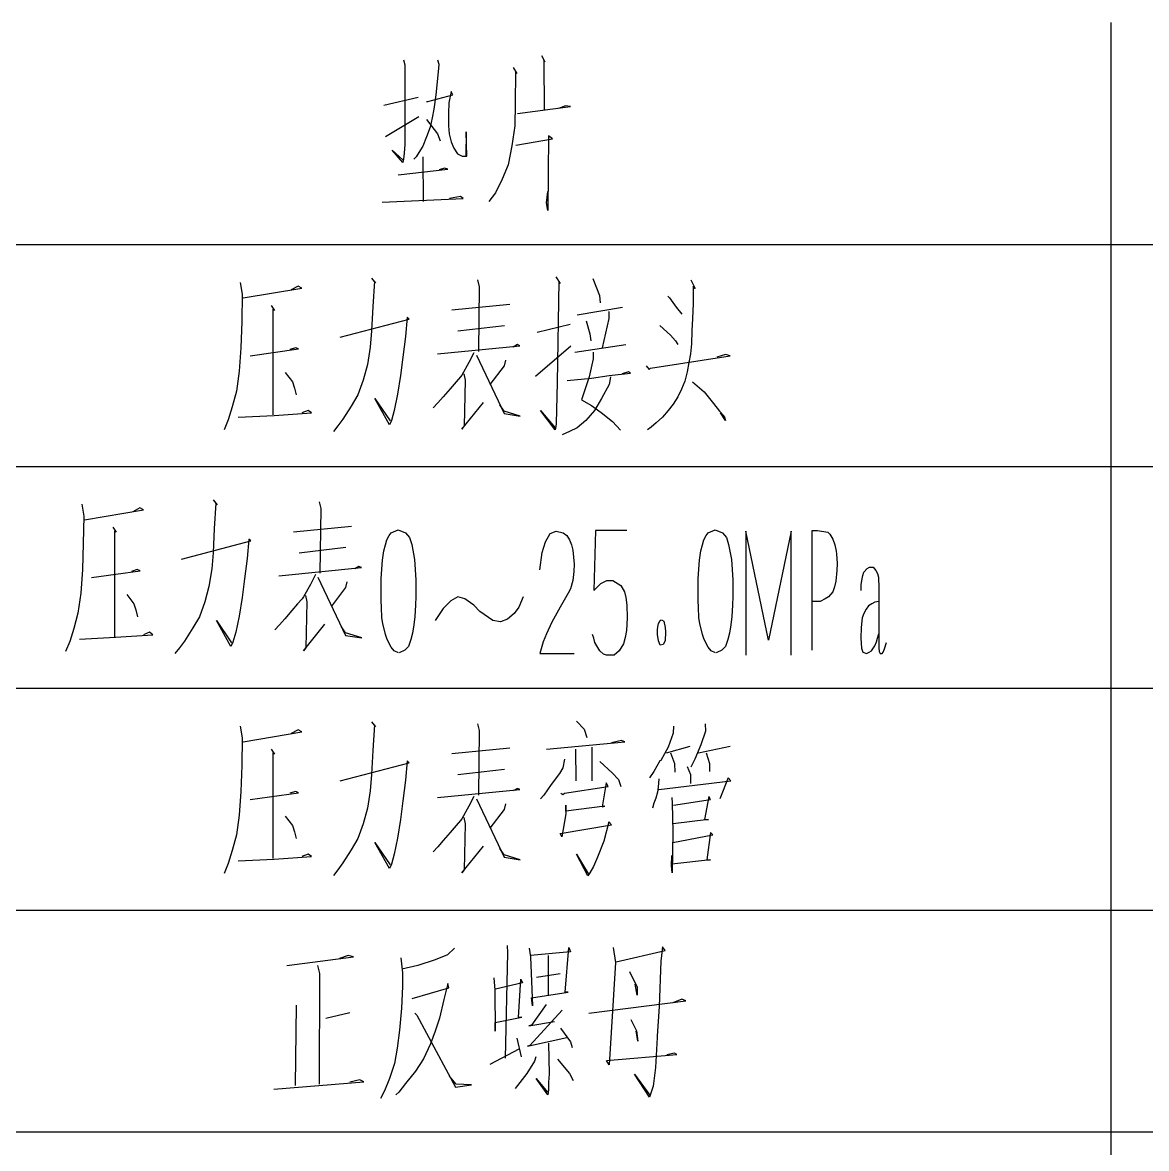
# Model space of a CAD drawing. Extents: x 0 to 2376, y 0 to 3364.
# Drawn here: x 1838.6 to 1980.4, y 1521.9 to 1664 of the extents above; entities that cross this region are included whole.
import ezdxf

# ---------------------------------------------------------------- set-up
doc = ezdxf.new("R2010")
doc.units = 0
doc.header["$MEASUREMENT"] = 0
doc.layers.add('6', color=7, linetype='Continuous')
doc.layers.add('9', color=7, linetype='Continuous')

# ---------------------------------------------------------------- blocks, each defined once
blk = doc.blocks.new('BLKENT245')
at = {"layer": '9', "color": 2, "linetype": 'Continuous'}
for p, q in [((1899.76, 1547.53), (1899.82, 1546.59)), ((1871.95, 1545.02), (1880.37, 1546.12)), ((1879.69, 1546.27), (1878.59, 1545.88)), ((1880.37, 1546.12), (1879.69, 1546.27)), ((1892.24, 1546.35), (1890.67, 1545.73)), ((1893.12, 1547.22), (1892.24, 1546.35)), ((1899.82, 1546.59), (1899.5, 1533.33)), ((1902.54, 1547.22), (1902.69, 1546.12)), ((1907.76, 1546.75), (1902.69, 1546.27)), ((1902.69, 1546.12), (1902.95, 1539.92)), ((1904.94, 1546.27), (1904.94, 1541.25)), ((1907.09, 1541.65), (1907.56, 1547.29)), ((1907.56, 1547.29), (1907.76, 1546.75)), ((1913.15, 1547.29), (1913.41, 1545.41)), ((1913.52, 1545.49), (1919.69, 1546.9)), ((1919.37, 1547.37), (1919.16, 1545.57)), ((1919.69, 1546.9), (1919.37, 1547.37)), ((1875.82, 1545.02), (1876.08, 1544)), ((1886.33, 1545.96), (1886.54, 1544.08)), ((1888.47, 1545.02), (1886.48, 1544.55)), ((1890.67, 1545.73), (1888.47, 1545.02)), ((1913.41, 1545.41), (1912.63, 1532.47)), ((1919.16, 1545.57), (1918.95, 1539.84)), ((1876.08, 1544), (1876.03, 1530.04)), ((1886.54, 1544.08), (1886.54, 1542.35)), ((1898.09, 1543.45), (1898.2, 1541.88)), ((1901.18, 1538.43), (1901.49, 1543.29)), ((1901.49, 1543.29), (1901.7, 1542.82)), ((1903.48, 1543.53), (1906.46, 1544)), ((1915.19, 1544.24), (1916.18, 1542.27)), ((1886.54, 1542.35), (1886.43, 1539.61)), ((1887.79, 1540.86), (1892.39, 1542.2)), ((1892.29, 1542.75), (1891.76, 1540.71)), ((1892.39, 1542.2), (1892.29, 1542.75)), ((1898.2, 1541.88), (1898.25, 1536.71)), ((1901.7, 1542.82), (1898.3, 1542.04)), ((1916.18, 1541.25), (1915.92, 1542.67)), ((1916.18, 1542.27), (1916.18, 1541.25)), ((1891.76, 1540.71), (1891.24, 1538.35)), ((1902.85, 1540.94), (1907.45, 1541.65)), ((1902.95, 1539.92), (1902.85, 1540.94)), ((1907.45, 1541.65), (1907.09, 1541.65)), ((1910.07, 1538.98), (1922.3, 1540.55)), ((1921.78, 1540.78), (1920.68, 1540.31)), ((1922.3, 1540.55), (1921.78, 1540.78)), ((1873.15, 1540), (1872.99, 1529.88)), ((1876.86, 1538.35), (1879.9, 1539.06)), ((1886.43, 1539.61), (1886.17, 1536.86)), ((1888.1, 1538.98), (1888.37, 1538.75)), ((1906.72, 1539.37), (1902.64, 1534.9)), ((1904.68, 1540.08), (1902.85, 1537.49)), ((1918.95, 1539.84), (1918.69, 1536.08)), ((1888.37, 1538.75), (1893.23, 1529.65)), ((1891.24, 1538.35), (1890.67, 1536.71)), ((1898.25, 1537.8), (1901.59, 1538.51)), ((1898.25, 1536.71), (1898.25, 1537.8)), ((1901.59, 1538.51), (1901.18, 1538.43)), ((1902.48, 1537.41), (1905.73, 1537.96)), ((1902.85, 1537.49), (1902.48, 1537.41)), ((1915.35, 1538.2), (1916.08, 1536.78)), ((1886.17, 1536.86), (1885.86, 1534.59)), ((1890.67, 1536.71), (1890.09, 1535.14)), ((1906.51, 1537.1), (1907.76, 1535.37)), ((1916.24, 1535.45), (1916.03, 1536.71)), ((1916.08, 1536.78), (1916.24, 1535.45)), ((1918.69, 1536.08), (1918.69, 1535.92)), ((1890.09, 1535.14), (1889.2, 1533.25)), ((1900.97, 1535.84), (1901.54, 1533.49)), ((1902.33, 1534.82), (1907.29, 1535.92)), ((1902.64, 1534.9), (1902.33, 1534.82)), ((1904.99, 1535.22), (1905.05, 1531.29)), ((1907.76, 1535.37), (1907.97, 1534.67)), ((1918.69, 1535.92), (1918.48, 1532.16)), ((1885.86, 1534.59), (1885.54, 1532.63)), ((1889.2, 1533.25), (1888.21, 1531.69)), ((1897.62, 1532.55), (1901.28, 1534.51)), ((1903.37, 1533.49), (1903.22, 1532.94)), ((1912.31, 1533.02), (1921.15, 1533.8)), ((1920.89, 1533.96), (1919.9, 1533.73)), ((1921.15, 1533.8), (1920.89, 1533.96)), ((1885.54, 1532.63), (1884.92, 1530.75)), ((1903.22, 1532.94), (1902.22, 1531.37)), ((1906.09, 1533.18), (1907.61, 1531.37)), ((1912.63, 1532.47), (1912.31, 1533.02)), ((1918.48, 1532.16), (1918.17, 1529.8)), ((1881.15, 1530.59), (1879.9, 1530.27)), ((1881.67, 1530.35), (1881.15, 1530.59)), ((1884.92, 1530.75), (1884.29, 1529.18)), ((1888.21, 1531.69), (1886.95, 1530.12)), ((1893.33, 1530.04), (1892.5, 1531.06)), ((1902.22, 1531.37), (1900.76, 1529.49)), ((1904.89, 1528.71), (1903.42, 1530.75)), ((1903.42, 1530.75), (1904.84, 1529.02)), ((1905.05, 1531.29), (1904.99, 1530.27)), ((1907.61, 1531.37), (1908.08, 1530.51)), ((1917.7, 1528.39), (1915.82, 1531.29)), ((1915.82, 1531.29), (1917.75, 1528.63)), ((1870.33, 1529.41), (1881.67, 1530.35)), ((1884.29, 1529.18), (1883.76, 1528.24)), ((1886.07, 1529.02), (1885.7, 1528.71)), ((1886.95, 1530.12), (1886.07, 1529.02)), ((1893.23, 1529.65), (1895.27, 1529.96)), ((1895.27, 1529.96), (1893.33, 1530.04)), ((1904.99, 1529.33), (1904.89, 1528.71)), ((1904.99, 1530.27), (1904.99, 1529.33)), ((1918.17, 1529.8), (1917.86, 1528.78)), ((1917.86, 1528.78), (1917.7, 1528.39))]:
    blk.add_line(p, q, dxfattribs=at)
blk = doc.blocks.new('BLKENT246')
at = {"layer": '9', "color": 2, "linetype": 'Continuous'}
for p, q in [((1908.52, 1575.84), (1909.46, 1574.82)), ((1866.07, 1575.22), (1866.33, 1573.73)), ((1866.43, 1573.25), (1873.86, 1574.51)), ((1873.39, 1574.75), (1872.5, 1574.27)), ((1873.86, 1574.51), (1873.39, 1574.75)), ((1882.64, 1575.76), (1883.16, 1575.14)), ((1883.01, 1575.37), (1882.8, 1572.16)), ((1883.16, 1575.14), (1883.01, 1575.37)), ((1896.03, 1575.53), (1896.24, 1574.67)), ((1896.24, 1574.67), (1896.13, 1566.51)), ((1909.46, 1574.82), (1909.83, 1573.8)), ((1920.76, 1575.22), (1920.71, 1574.35)), ((1924.78, 1574.59), (1924.21, 1572.86)), ((1924.73, 1575.53), (1924.78, 1574.59)), ((1866.33, 1573.73), (1866.27, 1570.27)), ((1904.71, 1572.31), (1914.59, 1573.25)), ((1914.17, 1573.41), (1912.92, 1573.1)), ((1914.59, 1573.25), (1914.17, 1573.41)), ((1920.71, 1574.35), (1920.08, 1572.55)), ((1869.99, 1572.31), (1870.41, 1571.69)), ((1870.41, 1571.69), (1870.2, 1571.84)), ((1870.2, 1571.84), (1870.2, 1558.51)), ((1882.8, 1572.16), (1882.64, 1569.1)), ((1892.78, 1571.76), (1900.1, 1572.47)), ((1908.37, 1572.31), (1908.42, 1568.31)), ((1910.46, 1572.55), (1910.46, 1568.31)), ((1920.08, 1572.55), (1919.14, 1570.9)), ((1919.87, 1571.84), (1922.85, 1572.71)), ((1920.39, 1571.84), (1920.86, 1570.51)), ((1924.21, 1572.86), (1923.42, 1571.06)), ((1923.9, 1571.84), (1927.92, 1572.71)), ((1924.89, 1571.84), (1925.31, 1570.51)), ((1866.27, 1570.27), (1866.17, 1566.98)), ((1878.67, 1568.31), (1887.4, 1570.59)), ((1887.14, 1570.82), (1886.93, 1568.39)), ((1887.4, 1570.59), (1887.14, 1570.82)), ((1907.01, 1571.06), (1906.8, 1569.96)), ((1911.45, 1570.75), (1913.02, 1569.33)), ((1919.03, 1570.82), (1918.25, 1569.49)), ((1919.14, 1570.9), (1919.03, 1570.82)), ((1920.86, 1570.51), (1920.92, 1569.41)), ((1923.42, 1571.06), (1922.95, 1570.04)), ((1925.31, 1570.51), (1925.31, 1569.49)), ((1882.64, 1569.1), (1882.48, 1567.06)), ((1893.52, 1569.1), (1899.42, 1569.8)), ((1906.38, 1569.25), (1905.33, 1567.84)), ((1906.8, 1569.96), (1906.38, 1569.25)), ((1913.02, 1569.33), (1913.8, 1568.47)), ((1918.25, 1569.49), (1917.73, 1568.71)), ((1922.48, 1570.12), (1922.9, 1569.1)), ((1922.9, 1569.1), (1922.9, 1568)), ((1886.93, 1568.39), (1886.61, 1565.8)), ((1901.05, 1567.37), (1900.52, 1567.06)), ((1901.36, 1567.22), (1901.05, 1567.37)), ((1905.33, 1567.84), (1904.39, 1566.51)), ((1907.01, 1566.75), (1912.5, 1567.61)), ((1912.24, 1568.08), (1911.76, 1565.02)), ((1912.5, 1567.61), (1912.24, 1568.08)), ((1913.8, 1568.47), (1914.12, 1567.61)), ((1918.82, 1567.53), (1918.72, 1566.9)), ((1918.88, 1568.55), (1918.82, 1567.53)), ((1918.88, 1567.22), (1927.97, 1568.31)), ((1927.66, 1568.71), (1926.61, 1566.04)), ((1927.97, 1568.31), (1927.66, 1568.71)), ((1866.17, 1566.98), (1865.96, 1564)), ((1867.32, 1565.96), (1873.44, 1566.82)), ((1873.07, 1566.98), (1872.34, 1566.75)), ((1873.44, 1566.82), (1873.07, 1566.98)), ((1882.48, 1567.06), (1882.12, 1564.86)), ((1890.95, 1566.2), (1901.36, 1567.22)), ((1895.56, 1566.35), (1894.93, 1565.1)), ((1895.87, 1566.04), (1899.37, 1558.67)), ((1904.39, 1566.51), (1903.97, 1566.04)), ((1906.54, 1566.75), (1906.8, 1566.59)), ((1906.8, 1566.59), (1907.01, 1566.75)), ((1918.51, 1566.12), (1918.25, 1565.49)), ((1918.72, 1566.9), (1918.51, 1566.12)), ((1920.55, 1566.2), (1920.6, 1565.49)), ((1920.76, 1565.25), (1925.41, 1565.96)), ((1925.2, 1566.35), (1924.68, 1563.45)), ((1925.41, 1565.96), (1925.2, 1566.35)), ((1882.12, 1564.86), (1881.59, 1562.9)), ((1886.61, 1565.8), (1886.3, 1563.45)), ((1894.93, 1565.1), (1894.04, 1563.53)), ((1899.37, 1564.71), (1897.59, 1562.35)), ((1899.53, 1565.41), (1899.37, 1564.71)), ((1907.16, 1564.47), (1907.16, 1565.25)), ((1907.16, 1565.25), (1907.16, 1564.16)), ((1912.08, 1565.1), (1907.16, 1564.47)), ((1911.76, 1565.02), (1912.08, 1565.1)), ((1918.25, 1565.49), (1918.09, 1564.86)), ((1920.6, 1565.49), (1920.65, 1561.88)), ((1865.96, 1564), (1865.59, 1561.49)), ((1871.76, 1563.84), (1872.65, 1562.67)), ((1886.3, 1563.45), (1885.93, 1561.1)), ((1893.88, 1563.29), (1893.31, 1562.67)), ((1894.04, 1563.53), (1893.88, 1563.29)), ((1894.3, 1563.69), (1894.46, 1562.9)), ((1907.16, 1564.16), (1906.64, 1561.25)), ((1912.6, 1563.14), (1911.97, 1560.71)), ((1912.92, 1562.75), (1912.6, 1563.14)), ((1925.15, 1563.45), (1920.71, 1562.9)), ((1924.68, 1563.45), (1925.15, 1563.45)), ((1872.65, 1562.67), (1872.92, 1561.88)), ((1872.92, 1561.88), (1873.12, 1561.02)), ((1881.59, 1562.9), (1880.92, 1561.02)), ((1892.58, 1561.8), (1891.69, 1560.78)), ((1893.31, 1562.67), (1892.58, 1561.8)), ((1894.46, 1562.9), (1894.35, 1557.1)), ((1906.43, 1561.65), (1912.92, 1562.75)), ((1906.64, 1561.25), (1906.43, 1561.65)), ((1920.65, 1561.88), (1920.6, 1556.71)), ((1925.41, 1561.8), (1924.94, 1558.35)), ((1925.73, 1561.49), (1925.41, 1561.8)), ((1865.59, 1561.49), (1865.07, 1559.53)), ((1880.92, 1561.02), (1880.08, 1559.61)), ((1884.89, 1557.25), (1883.06, 1560.55)), ((1883.06, 1560.55), (1884.99, 1557.73)), ((1885.93, 1561.1), (1885.52, 1559.06)), ((1891.69, 1560.78), (1891.01, 1560)), ((1911.97, 1560.71), (1911.14, 1558.67)), ((1920.65, 1560.55), (1925.73, 1561.49)), ((1865.07, 1559.53), (1864.55, 1557.88)), ((1874.64, 1559.06), (1873.86, 1558.75)), ((1875.06, 1558.75), (1874.64, 1559.06)), ((1880.08, 1559.61), (1879.03, 1557.96)), ((1885.52, 1559.06), (1885.15, 1557.8)), ((1891.01, 1560), (1890.43, 1559.37)), ((1894.04, 1556.71), (1896.76, 1560.08)), ((1899.37, 1558.98), (1898.85, 1559.76)), ((1901.41, 1558.35), (1899.37, 1558.98)), ((1909.93, 1556.31), (1908.52, 1559.06)), ((1908.52, 1559.06), (1910.04, 1556.55)), ((1920.5, 1557.65), (1920.55, 1558.9)), ((1864.55, 1557.88), (1864.03, 1556.63)), ((1865.8, 1558.2), (1870.35, 1558.43)), ((1870.35, 1558.43), (1875.06, 1558.75)), ((1879.03, 1557.96), (1878.41, 1557.1)), ((1885.15, 1557.8), (1884.89, 1557.25)), ((1899.37, 1558.67), (1901.41, 1558.35)), ((1910.67, 1557.49), (1910.2, 1556.71)), ((1911.14, 1558.67), (1910.67, 1557.49)), ((1920.6, 1556.71), (1920.5, 1557.65)), ((1925.41, 1558.35), (1920.55, 1557.8)), ((1924.94, 1558.35), (1925.41, 1558.35)), ((1878.41, 1557.1), (1877.83, 1556.39)), ((1894.35, 1557.1), (1894.04, 1556.71)), ((1910.2, 1556.71), (1909.93, 1556.31))]:
    blk.add_line(p, q, dxfattribs=at)
blk = doc.blocks.new('BLKENT247')
at = {"layer": '9', "color": 2, "linetype": 'Continuous'}
for p, q in [((1846.07, 1603.22), (1846.33, 1601.73)), ((1862.64, 1603.76), (1863.16, 1603.14)), ((1863.01, 1603.37), (1862.8, 1600.16)), ((1863.16, 1603.14), (1863.01, 1603.37)), ((1876.03, 1603.53), (1876.24, 1602.67)), ((1846.33, 1601.73), (1846.27, 1598.27)), ((1846.43, 1601.25), (1853.86, 1602.51)), ((1853.39, 1602.75), (1852.5, 1602.27)), ((1853.86, 1602.51), (1853.39, 1602.75)), ((1876.24, 1602.67), (1876.13, 1594.51)), ((1849.99, 1600.31), (1850.41, 1599.69)), ((1862.8, 1600.16), (1862.64, 1597.1)), ((1872.78, 1599.76), (1880.1, 1600.47)), ((1885.12, 1599.6), (1886.01, 1600)), ((1886.01, 1600), (1886.95, 1599.6)), ((1925.12, 1599.6), (1926.01, 1600)), ((1926.01, 1600), (1926.95, 1599.6)), ((1850.41, 1599.69), (1850.2, 1599.84)), ((1850.2, 1599.84), (1850.2, 1586.51)), ((1858.67, 1596.31), (1867.4, 1598.59)), ((1867.14, 1598.82), (1866.93, 1596.39)), ((1867.4, 1598.59), (1867.14, 1598.82)), ((1884.39, 1598.08), (1884.58, 1598.72)), ((1884.58, 1598.72), (1884.86, 1599.28)), ((1884.86, 1599.28), (1885.12, 1599.6)), ((1886.95, 1599.6), (1887.42, 1599.04)), ((1887.42, 1599.04), (1887.71, 1598.16)), ((1904.58, 1598.48), (1905.18, 1599.52)), ((1905.18, 1599.52), (1905.93, 1599.84)), ((1905.93, 1599.84), (1906.82, 1599.6)), ((1906.82, 1599.6), (1907.29, 1599.28)), ((1907.29, 1599.28), (1907.63, 1598.72)), ((1907.63, 1598.72), (1907.87, 1598.08)), ((1910.9, 1599.92), (1910.69, 1592.32)), ((1914.88, 1599.92), (1910.9, 1599.92)), ((1924.39, 1598.08), (1924.58, 1598.72)), ((1924.58, 1598.72), (1924.86, 1599.28)), ((1924.86, 1599.28), (1925.12, 1599.6)), ((1926.95, 1599.6), (1927.42, 1599.04)), ((1927.42, 1599.04), (1927.71, 1598.16)), ((1932.73, 1586.08), (1929.86, 1599.84)), ((1929.86, 1599.84), (1929.86, 1584.16)), ((1935.61, 1599.84), (1932.73, 1586.08)), ((1935.61, 1584.16), (1935.61, 1599.84)), ((1938.25, 1584.8), (1938.25, 1599.92)), ((1938.25, 1599.92), (1938.93, 1599.92)), ((1938.93, 1599.92), (1940.21, 1599.68)), ((1940.21, 1599.68), (1940.47, 1599.44)), ((1940.47, 1599.44), (1940.86, 1598.8)), ((1940.86, 1598.8), (1941.12, 1598.08)), ((1846.27, 1598.27), (1846.17, 1594.98)), ((1873.52, 1597.1), (1879.42, 1597.8)), ((1884.03, 1596.16), (1884.21, 1597.36)), ((1884.21, 1597.36), (1884.39, 1598.08)), ((1887.71, 1598.16), (1888.08, 1596.24)), ((1904.16, 1597.12), (1904.58, 1598.48)), ((1907.87, 1598.08), (1908.03, 1597.44)), ((1908.03, 1597.44), (1908.21, 1595.68)), ((1924.03, 1596.16), (1924.21, 1597.36)), ((1924.21, 1597.36), (1924.39, 1598.08)), ((1927.71, 1598.16), (1928.08, 1596.24)), ((1941.12, 1598.08), (1941.28, 1597.28)), ((1941.28, 1597.28), (1941.33, 1596.96)), ((1862.64, 1597.1), (1862.48, 1595.06)), ((1866.93, 1596.39), (1866.61, 1593.8)), ((1883.87, 1593.84), (1884.03, 1596.16)), ((1888.08, 1596.24), (1888.24, 1593.68)), ((1903.9, 1594.96), (1904.16, 1597.12)), ((1923.87, 1593.84), (1924.03, 1596.16)), ((1928.08, 1596.24), (1928.24, 1593.68)), ((1941.33, 1596.96), (1941.39, 1595.76)), ((1941.39, 1595.76), (1941.36, 1594.88)), ((1846.17, 1594.98), (1845.96, 1592)), ((1847.32, 1593.96), (1853.44, 1594.82)), ((1853.07, 1594.98), (1852.34, 1594.75)), ((1853.44, 1594.82), (1853.07, 1594.98)), ((1862.48, 1595.06), (1862.12, 1592.86)), ((1870.95, 1594.2), (1881.36, 1595.22)), ((1875.56, 1594.35), (1874.93, 1593.1)), ((1881.05, 1595.37), (1880.52, 1595.06)), ((1881.36, 1595.22), (1881.05, 1595.37)), ((1908.16, 1594.72), (1908.05, 1593.6)), ((1908.21, 1595.68), (1908.16, 1594.72)), ((1941.36, 1594.88), (1941.25, 1593.52)), ((1944.65, 1594.24), (1944.78, 1594.64)), ((1944.78, 1594.64), (1945.18, 1595.12)), ((1945.18, 1595.12), (1945.49, 1595.28)), ((1945.49, 1595.28), (1945.73, 1595.28)), ((1945.73, 1595.28), (1945.96, 1595.28)), ((1945.96, 1595.28), (1946.3, 1594.88)), ((1946.3, 1594.88), (1946.48, 1594.48)), ((1946.48, 1594.48), (1946.61, 1594)), ((1866.61, 1593.8), (1866.3, 1591.45)), ((1874.93, 1593.1), (1874.04, 1591.53)), ((1875.87, 1594.04), (1879.37, 1586.67)), ((1879.53, 1593.41), (1879.37, 1592.71)), ((1883.87, 1591.04), (1883.87, 1593.84)), ((1888.24, 1593.68), (1888.24, 1591.6)), ((1908.05, 1593.6), (1907.74, 1592.56)), ((1910.69, 1592.32), (1911.56, 1593.2)), ((1911.56, 1593.2), (1912.34, 1593.6)), ((1912.34, 1593.6), (1913.1, 1593.6)), ((1913.1, 1593.6), (1914.09, 1592.96)), ((1914.09, 1592.96), (1914.56, 1592.16)), ((1923.87, 1591.04), (1923.87, 1593.84)), ((1928.24, 1593.68), (1928.24, 1591.6)), ((1941.25, 1593.52), (1941.07, 1592.8)), ((1944.42, 1592.32), (1944.44, 1593.04)), ((1944.44, 1593.04), (1944.52, 1593.6)), ((1944.52, 1593.6), (1944.65, 1594.24)), ((1946.61, 1594), (1946.67, 1592.64)), ((1845.96, 1592), (1845.59, 1589.49)), ((1851.76, 1591.84), (1852.65, 1590.67)), ((1862.12, 1592.86), (1861.59, 1590.9)), ((1874.04, 1591.53), (1873.88, 1591.29)), ((1874.3, 1591.69), (1874.46, 1590.9)), ((1879.37, 1592.71), (1877.59, 1590.35)), ((1888.24, 1591.6), (1888.21, 1590.48)), ((1893.52, 1591.52), (1892.63, 1591.04)), ((1894.41, 1591.28), (1893.52, 1591.52)), ((1901.78, 1591.52), (1901.25, 1590.24)), ((1907.45, 1592), (1906.46, 1590.24)), ((1907.74, 1592.56), (1907.45, 1592)), ((1914.56, 1592.16), (1914.75, 1591.44)), ((1928.24, 1591.6), (1928.21, 1590.48)), ((1940.31, 1591.52), (1939.9, 1591.28)), ((1940.86, 1592.16), (1940.31, 1591.52)), ((1941.07, 1592.8), (1940.86, 1592.16)), ((1946.67, 1592.64), (1946.67, 1585.12)), ((1852.65, 1590.67), (1852.92, 1589.88)), ((1861.59, 1590.9), (1860.92, 1589.02)), ((1866.3, 1591.45), (1865.93, 1589.1)), ((1873.31, 1590.67), (1872.58, 1589.8)), ((1873.88, 1591.29), (1873.31, 1590.67)), ((1874.46, 1590.9), (1874.35, 1585.1)), ((1883.9, 1590.24), (1883.87, 1591.04)), ((1883.95, 1588.88), (1883.9, 1590.24)), ((1888.21, 1590.48), (1888.1, 1589.04)), ((1891.69, 1590.08), (1890.69, 1588.56)), ((1892.63, 1591.04), (1891.69, 1590.08)), ((1895.56, 1590.48), (1894.41, 1591.28)), ((1896.29, 1589.68), (1895.56, 1590.48)), ((1901.25, 1590.24), (1900.63, 1589.44)), ((1906.46, 1590.24), (1905.41, 1588.32)), ((1914.75, 1591.44), (1914.85, 1590.48)), ((1914.85, 1590.48), (1914.9, 1588.88)), ((1923.9, 1590.24), (1923.87, 1591.04)), ((1923.95, 1588.88), (1923.9, 1590.24)), ((1928.21, 1590.48), (1928.1, 1589.04)), ((1939.24, 1590.96), (1938.25, 1590.96)), ((1939.9, 1591.28), (1939.24, 1590.96)), ((1945.36, 1590.4), (1945.07, 1590)), ((1945.78, 1590.64), (1945.36, 1590.4)), ((1946.17, 1590.88), (1945.78, 1590.64)), ((1946.67, 1590.96), (1946.17, 1590.88)), ((1845.59, 1589.49), (1845.07, 1587.53)), ((1852.92, 1589.88), (1853.12, 1589.02)), ((1860.92, 1589.02), (1860.08, 1587.61)), ((1865.93, 1589.1), (1865.52, 1587.06)), ((1871.69, 1588.78), (1871.01, 1588)), ((1872.58, 1589.8), (1871.69, 1588.78)), ((1884.08, 1588.16), (1883.95, 1588.88)), ((1888.1, 1589.04), (1887.97, 1588)), ((1897.96, 1588.56), (1896.29, 1589.68)), ((1899.79, 1588.72), (1898.9, 1588.4)), ((1900.63, 1589.44), (1899.79, 1588.72)), ((1914.9, 1588.88), (1914.82, 1587.28)), ((1919.06, 1588.56), (1919.19, 1588.64)), ((1919.24, 1588.64), (1919.53, 1588.48)), ((1924.08, 1588.16), (1923.95, 1588.88)), ((1928.1, 1589.04), (1927.97, 1588)), ((1944.57, 1588.88), (1944.42, 1587.68)), ((1944.78, 1589.44), (1944.57, 1588.88)), ((1945.07, 1590), (1944.78, 1589.44)), ((1845.07, 1587.53), (1844.55, 1585.88)), ((1860.08, 1587.61), (1859.03, 1585.96)), ((1864.89, 1585.25), (1863.06, 1588.55)), ((1863.06, 1588.55), (1864.99, 1585.73)), ((1871.01, 1588), (1870.43, 1587.37)), ((1874.04, 1584.71), (1876.76, 1588.08)), ((1879.37, 1586.98), (1878.85, 1587.76)), ((1884.39, 1586.8), (1884.08, 1588.16)), ((1887.97, 1588), (1887.82, 1586.96)), ((1898.9, 1588.4), (1897.96, 1588.56)), ((1905.41, 1588.32), (1904.71, 1586.88)), ((1914.82, 1587.28), (1914.67, 1586.4)), ((1918.72, 1587.36), (1918.77, 1587.76)), ((1918.72, 1586.8), (1918.72, 1587.36)), ((1918.77, 1587.76), (1918.85, 1588.16)), ((1918.85, 1588.16), (1919.06, 1588.56)), ((1919.53, 1588.48), (1919.71, 1587.68)), ((1919.71, 1587.68), (1919.76, 1587.12)), ((1924.39, 1586.8), (1924.08, 1588.16)), ((1927.97, 1588), (1927.82, 1586.96)), ((1944.42, 1587.68), (1944.37, 1586.32)), ((1844.55, 1585.88), (1844.03, 1584.63)), ((1845.8, 1586.2), (1850.35, 1586.43)), ((1850.35, 1586.43), (1855.06, 1586.75)), ((1854.64, 1587.06), (1853.86, 1586.75)), ((1855.06, 1586.75), (1854.64, 1587.06)), ((1859.03, 1585.96), (1858.41, 1585.1)), ((1865.15, 1585.8), (1864.89, 1585.25)), ((1865.52, 1587.06), (1865.15, 1585.8)), ((1881.41, 1586.35), (1879.37, 1586.98)), ((1879.37, 1586.67), (1881.41, 1586.35)), ((1884.6, 1586.16), (1884.39, 1586.8)), ((1885.12, 1585.2), (1884.6, 1586.16)), ((1887.61, 1586.16), (1887.29, 1585.28)), ((1887.82, 1586.96), (1887.61, 1586.16)), ((1904.31, 1585.84), (1903.9, 1584.4)), ((1904.71, 1586.88), (1904.31, 1585.84)), ((1910.69, 1586.32), (1910.54, 1586.8)), ((1910.82, 1585.76), (1910.69, 1586.32)), ((1914.67, 1586.4), (1914.43, 1585.6)), ((1918.85, 1586), (1918.72, 1586.8)), ((1919.08, 1585.44), (1918.85, 1586)), ((1919.69, 1586), (1919.45, 1585.52)), ((1919.76, 1587.12), (1919.69, 1586)), ((1924.6, 1586.16), (1924.39, 1586.8)), ((1925.12, 1585.2), (1924.6, 1586.16)), ((1927.61, 1586.16), (1927.29, 1585.28)), ((1927.82, 1586.96), (1927.61, 1586.16)), ((1944.37, 1586.32), (1944.47, 1585.04)), ((1946.17, 1585.36), (1946.35, 1585.84)), ((1946.35, 1585.84), (1946.48, 1586.32)), ((1946.48, 1586.32), (1946.67, 1586.88)), ((1858.41, 1585.1), (1857.83, 1584.39)), ((1874.35, 1585.1), (1874.04, 1584.71)), ((1885.52, 1584.72), (1885.12, 1585.2)), ((1886.04, 1584.48), (1885.52, 1584.72)), ((1886.85, 1584.8), (1886.14, 1584.48)), ((1887.29, 1585.28), (1886.85, 1584.8)), ((1903.9, 1584.4), (1908.21, 1584.4)), ((1911.45, 1584.72), (1910.82, 1585.76)), ((1911.92, 1584.32), (1911.45, 1584.72)), ((1913.91, 1584.72), (1913.25, 1584.16)), ((1914.43, 1585.6), (1913.91, 1584.72)), ((1919.45, 1585.52), (1919.08, 1585.44)), ((1925.52, 1584.72), (1925.12, 1585.2)), ((1926.04, 1584.48), (1925.52, 1584.72)), ((1926.85, 1584.8), (1926.14, 1584.48)), ((1927.29, 1585.28), (1926.85, 1584.8)), ((1944.47, 1585.04), (1944.63, 1584.56)), ((1944.63, 1584.56), (1945.12, 1584.4)), ((1945.12, 1584.4), (1945.44, 1584.56)), ((1945.44, 1584.56), (1945.75, 1584.72)), ((1945.75, 1584.72), (1945.99, 1585.12)), ((1945.99, 1585.12), (1946.17, 1585.36)), ((1946.67, 1585.12), (1946.72, 1584.64)), ((1946.72, 1584.64), (1946.82, 1584.4)), ((1946.82, 1584.4), (1947.08, 1584.4)), ((1947.08, 1584.4), (1947.22, 1584.56)), ((1947.22, 1584.56), (1947.37, 1584.96)), ((1947.37, 1584.96), (1947.61, 1585.76)), ((1912.31, 1584.16), (1911.92, 1584.32)), ((1913.25, 1584.16), (1912.31, 1584.16))]:
    blk.add_line(p, q, dxfattribs=at)
blk = doc.blocks.new('BLKENT248')
at = {"layer": '9', "color": 2, "linetype": 'Continuous'}
for p, q in [((1882.64, 1631.76), (1883.16, 1631.14)), ((1883.01, 1631.37), (1882.8, 1628.16)), ((1883.16, 1631.14), (1883.01, 1631.37)), ((1896.03, 1631.53), (1896.24, 1630.67)), ((1905.91, 1631.92), (1906.43, 1631.06)), ((1906.27, 1631.37), (1906.07, 1618.59)), ((1906.43, 1631.06), (1906.27, 1631.37)), ((1910.56, 1631.69), (1911.4, 1629.57)), ((1922.95, 1631.53), (1923.48, 1630.43)), ((1866.07, 1631.22), (1866.33, 1629.73)), ((1866.43, 1629.25), (1873.86, 1630.51)), ((1873.39, 1630.75), (1872.5, 1630.27)), ((1873.86, 1630.51), (1873.39, 1630.75)), ((1896.24, 1630.67), (1896.13, 1622.51)), ((1923.48, 1630.43), (1923.22, 1630.75)), ((1923.22, 1630.75), (1923.22, 1628.55)), ((1866.33, 1629.73), (1866.27, 1626.27)), ((1892.78, 1627.76), (1900.1, 1628.47)), ((1911.4, 1629.57), (1911.5, 1628.63)), ((1920.03, 1629.49), (1920.24, 1629.25)), ((1920.24, 1629.25), (1921.07, 1628.08)), ((1923.22, 1628.55), (1923.16, 1626.67)), ((1869.99, 1628.31), (1870.41, 1627.69)), ((1870.41, 1627.69), (1870.2, 1627.84)), ((1870.2, 1627.84), (1870.2, 1614.51)), ((1882.8, 1628.16), (1882.64, 1625.1)), ((1908.58, 1627.14), (1914.33, 1628.08)), ((1912.6, 1627.53), (1912.6, 1626.67)), ((1921.07, 1628.08), (1921.8, 1627.22)), ((1866.27, 1626.27), (1866.17, 1622.98)), ((1878.67, 1624.31), (1887.4, 1626.59)), ((1887.14, 1626.82), (1886.93, 1624.39)), ((1887.4, 1626.59), (1887.14, 1626.82)), ((1893.52, 1625.1), (1899.42, 1625.8)), ((1903.56, 1624.94), (1907.69, 1625.96)), ((1909.73, 1626.35), (1910.2, 1624.71)), ((1912.6, 1626.67), (1911.76, 1622.98)), ((1919.03, 1625.8), (1920.39, 1624.55)), ((1923.16, 1626.67), (1923.06, 1625.1)), ((1882.64, 1625.1), (1882.48, 1623.06)), ((1886.93, 1624.39), (1886.61, 1621.8)), ((1910.2, 1624.71), (1910.3, 1623.84)), ((1920.39, 1624.55), (1921.02, 1623.84)), ((1923.06, 1625.1), (1923.01, 1623.45)), ((1866.17, 1622.98), (1865.96, 1620)), ((1867.32, 1621.96), (1873.44, 1622.82)), ((1873.07, 1622.98), (1872.34, 1622.75)), ((1873.44, 1622.82), (1873.07, 1622.98)), ((1882.48, 1623.06), (1882.12, 1620.86)), ((1890.95, 1622.2), (1901.36, 1623.22)), ((1901.05, 1623.37), (1900.52, 1623.06)), ((1901.36, 1623.22), (1901.05, 1623.37)), ((1903.35, 1619.37), (1907.79, 1623.22)), ((1908.31, 1622.43), (1914.75, 1623.37)), ((1921.02, 1623.84), (1921.28, 1623.37)), ((1923.01, 1623.45), (1922.9, 1622.2)), ((1886.61, 1621.8), (1886.3, 1619.45)), ((1895.56, 1622.35), (1894.93, 1621.1)), ((1895.87, 1622.04), (1899.37, 1614.67)), ((1899.53, 1621.41), (1899.37, 1620.71)), ((1910.61, 1621.57), (1910.09, 1619.29)), ((1910.61, 1622.43), (1910.61, 1621.57)), ((1917.83, 1620.39), (1927.92, 1621.96)), ((1922.9, 1622.2), (1922.69, 1621.1)), ((1927.29, 1622.12), (1926.2, 1621.8)), ((1927.92, 1621.96), (1927.29, 1622.12)), ((1865.96, 1620), (1865.59, 1617.49)), ((1882.12, 1620.86), (1881.59, 1618.9)), ((1894.93, 1621.1), (1894.04, 1619.53)), ((1899.37, 1620.71), (1897.59, 1618.35)), ((1915.06, 1619.92), (1914.27, 1619.69)), ((1915.32, 1619.76), (1915.06, 1619.92)), ((1917.31, 1620.71), (1917.67, 1620.24)), ((1917.67, 1620.24), (1917.83, 1620.39)), ((1922.48, 1619.92), (1922.17, 1618.75)), ((1922.69, 1621.1), (1922.48, 1619.92)), ((1871.76, 1619.84), (1872.65, 1618.67)), ((1872.65, 1618.67), (1872.92, 1617.88)), ((1881.59, 1618.9), (1880.92, 1617.02)), ((1886.3, 1619.45), (1885.93, 1617.1)), ((1893.31, 1618.67), (1892.58, 1617.8)), ((1893.88, 1619.29), (1893.31, 1618.67)), ((1894.04, 1619.53), (1893.88, 1619.29)), ((1894.3, 1619.69), (1894.46, 1618.9)), ((1894.46, 1618.9), (1894.35, 1613.1)), ((1906.07, 1618.59), (1905.96, 1613.41)), ((1907.32, 1618.82), (1910.41, 1619.14)), ((1910.09, 1619.29), (1909.15, 1616.39)), ((1910.41, 1619.14), (1912.65, 1619.45)), ((1912.65, 1619.45), (1915.32, 1619.76)), ((1912.81, 1619.29), (1912.65, 1618.35)), ((1922.17, 1618.75), (1921.75, 1617.73)), ((1923.16, 1618.67), (1924.63, 1617.41)), ((1865.59, 1617.49), (1865.07, 1615.53)), ((1872.92, 1617.88), (1873.12, 1617.02)), ((1885.93, 1617.1), (1885.52, 1615.06)), ((1892.58, 1617.8), (1891.69, 1616.78)), ((1912.65, 1618.35), (1911.66, 1616.55)), ((1921.75, 1617.73), (1921.28, 1616.78)), ((1924.63, 1617.41), (1925.78, 1615.92)), ((1880.92, 1617.02), (1880.08, 1615.61)), ((1884.89, 1613.25), (1883.06, 1616.55)), ((1883.06, 1616.55), (1884.99, 1613.73)), ((1891.01, 1616), (1890.43, 1615.37)), ((1891.69, 1616.78), (1891.01, 1616)), ((1894.04, 1612.71), (1896.76, 1616.08)), ((1899.37, 1614.98), (1898.85, 1615.76)), ((1909.15, 1616.39), (1910.41, 1615.69)), ((1910.41, 1615.69), (1911.61, 1614.82)), ((1911.66, 1616.55), (1910.77, 1615.06)), ((1920.71, 1615.84), (1920.08, 1615.06)), ((1921.28, 1616.78), (1920.71, 1615.84)), ((1925.78, 1615.92), (1926.56, 1614.98)), ((1865.07, 1615.53), (1864.55, 1613.88)), ((1865.8, 1614.2), (1870.35, 1614.43)), ((1870.35, 1614.43), (1875.06, 1614.75)), ((1874.64, 1615.06), (1873.86, 1614.75)), ((1875.06, 1614.75), (1874.64, 1615.06)), ((1880.08, 1615.61), (1879.03, 1613.96)), ((1885.52, 1615.06), (1885.15, 1613.8)), ((1901.41, 1614.35), (1899.37, 1614.98)), ((1899.37, 1614.67), (1901.41, 1614.35)), ((1905.8, 1612.63), (1903.97, 1615.06)), ((1903.97, 1615.06), (1905.8, 1612.86)), ((1910.77, 1615.06), (1909.67, 1613.8)), ((1911.61, 1614.82), (1913.07, 1613.65)), ((1919.35, 1614.2), (1918.56, 1613.49)), ((1920.08, 1615.06), (1919.35, 1614.2)), ((1926.56, 1614.98), (1927.14, 1614.35)), ((1927.29, 1613.8), (1926.67, 1614.75)), ((1927.14, 1614.35), (1927.29, 1613.8)), ((1864.55, 1613.88), (1864.03, 1612.63)), ((1878.41, 1613.1), (1877.83, 1612.39)), ((1879.03, 1613.96), (1878.41, 1613.1)), ((1885.15, 1613.8), (1884.89, 1613.25)), ((1894.35, 1613.1), (1894.04, 1612.71)), ((1905.91, 1613.02), (1905.8, 1612.63)), ((1905.96, 1613.41), (1905.91, 1613.02)), ((1908.58, 1612.86), (1907.63, 1612.39)), ((1909.67, 1613.8), (1908.58, 1612.86)), ((1913.07, 1613.65), (1914.07, 1612.55)), ((1917.93, 1612.94), (1917.46, 1612.63)), ((1918.56, 1613.49), (1917.93, 1612.94)), ((1907.63, 1612.39), (1906.69, 1612))]:
    blk.add_line(p, q, dxfattribs=at)
blk = doc.blocks.new('BLKENT249')
at = {"layer": '9', "color": 2, "linetype": 'Continuous'}
for p, q in [((1904.1, 1659.84), (1904.52, 1659.06)), ((1886.69, 1659.29), (1886.85, 1658.67)), ((1886.85, 1658.67), (1886.85, 1648.63)), ((1890.98, 1659.29), (1891.14, 1658.75)), ((1891.14, 1658.75), (1891.08, 1658.2)), ((1900.5, 1658.35), (1900.97, 1657.57)), ((1904.52, 1659.06), (1904.37, 1659.22)), ((1904.37, 1659.22), (1904.42, 1652.94)), ((1891.08, 1658.2), (1890.77, 1654.9)), ((1900.81, 1657.73), (1900.76, 1653.8)), ((1900.97, 1657.57), (1900.81, 1657.73)), ((1884.18, 1653.57), (1888.52, 1654.59)), ((1889.57, 1654.04), (1889.73, 1654.04)), ((1889.73, 1654.04), (1892.92, 1654.9)), ((1890.77, 1654.9), (1890.51, 1653.1)), ((1892.71, 1655.29), (1892.39, 1653.88)), ((1892.92, 1654.9), (1892.71, 1655.29)), ((1890.51, 1653.1), (1890.3, 1652)), ((1892.39, 1653.88), (1892.34, 1652.55)), ((1900.76, 1653.8), (1900.71, 1650.98)), ((1901.07, 1652.55), (1907.76, 1653.41)), ((1907.14, 1653.49), (1906.25, 1653.18)), ((1907.76, 1653.41), (1907.14, 1653.49)), ((1884.39, 1649.65), (1888.63, 1652.16)), ((1889.57, 1651.76), (1890.98, 1649.96)), ((1890.3, 1652), (1890.04, 1650.82)), ((1892.34, 1652.55), (1892.34, 1650.98)), ((1890.04, 1650.82), (1889.57, 1649.57)), ((1890.98, 1649.96), (1891.29, 1649.1)), ((1892.34, 1650.98), (1892.44, 1649.96)), ((1892.44, 1649.96), (1892.71, 1648.94)), ((1894.59, 1650.2), (1894.54, 1647.14)), ((1894.69, 1647.14), (1894.59, 1650.2)), ((1900.71, 1650.98), (1900.34, 1648.47)), ((1904.99, 1649.73), (1904.89, 1640.31)), ((1905.46, 1649.33), (1904.99, 1649.73)), ((1886.85, 1648.63), (1886.75, 1647.53)), ((1889.1, 1648.39), (1888.63, 1647.61)), ((1889.57, 1649.57), (1889.1, 1648.39)), ((1892.71, 1648.94), (1893.02, 1648.16)), ((1900.34, 1648.47), (1899.87, 1646.04)), ((1900.86, 1648.55), (1905.46, 1649.33)), ((1886.59, 1646.35), (1885.23, 1647.92)), ((1885.23, 1647.92), (1886.59, 1646.67)), ((1886.75, 1647.53), (1886.69, 1646.75)), ((1888.26, 1647.06), (1888, 1646.75)), ((1888.63, 1647.61), (1888.26, 1647.06)), ((1889.1, 1647.06), (1889.15, 1641.41)), ((1893.02, 1648.16), (1893.49, 1647.45)), ((1893.49, 1647.45), (1894.07, 1647.14)), ((1894.07, 1647.14), (1894.69, 1647.14)), ((1886.01, 1644.78), (1892.29, 1645.49)), ((1886.69, 1646.75), (1886.59, 1646.35)), ((1891.87, 1645.65), (1891.19, 1645.41)), ((1892.29, 1645.49), (1891.87, 1645.65)), ((1899.87, 1646.04), (1899.14, 1644.24)), ((1899.14, 1644.24), (1898.3, 1642.51)), ((1904.73, 1641.25), (1904.89, 1642.67)), ((1883.97, 1641.33), (1894.22, 1641.8)), ((1893.86, 1642.04), (1892.5, 1641.8)), ((1894.22, 1641.8), (1893.86, 1642.04)), ((1898.3, 1642.51), (1897.46, 1641.41)), ((1904.89, 1640.31), (1904.73, 1641.25))]:
    blk.add_line(p, q, dxfattribs=at)
blk = doc.blocks.new('BLKENT201')
at = {"layer": '9'}
for name in ['BLKENT249', 'BLKENT248', 'BLKENT247', 'BLKENT246', 'BLKENT245']:
    blk.add_blockref(name, (0, 0), dxfattribs=at)
blk = doc.blocks.new('BLKENT184')
at = {"layer": '9', "color": 1, "linetype": 'Continuous'}
for p, q in [((1976, 280), (1976, 1664)), ((1616, 1636), (2336, 1636)), ((1616, 1608), (2336, 1608)), ((1616, 1580), (2336, 1580)), ((1616, 1552), (2336, 1552)), ((1616, 1524), (2336, 1524))]:
    blk.add_line(p, q, dxfattribs=at)
at = {"layer": '9', "color": 7, "linetype": 'Continuous', "const_width": 0.03}
blk.add_lwpolyline([(1616, 1664), (2336, 1664)], dxfattribs=at)
at = {"layer": '9'}
blk.add_blockref('BLKENT201', (0, 0), dxfattribs=at)

msp = doc.modelspace()

# ---------------------------------------------------------------- block references
at = {"layer": '6'}
msp.add_blockref('BLKENT184', (0, 0), dxfattribs=at)

doc.saveas('drawing.dxf')
